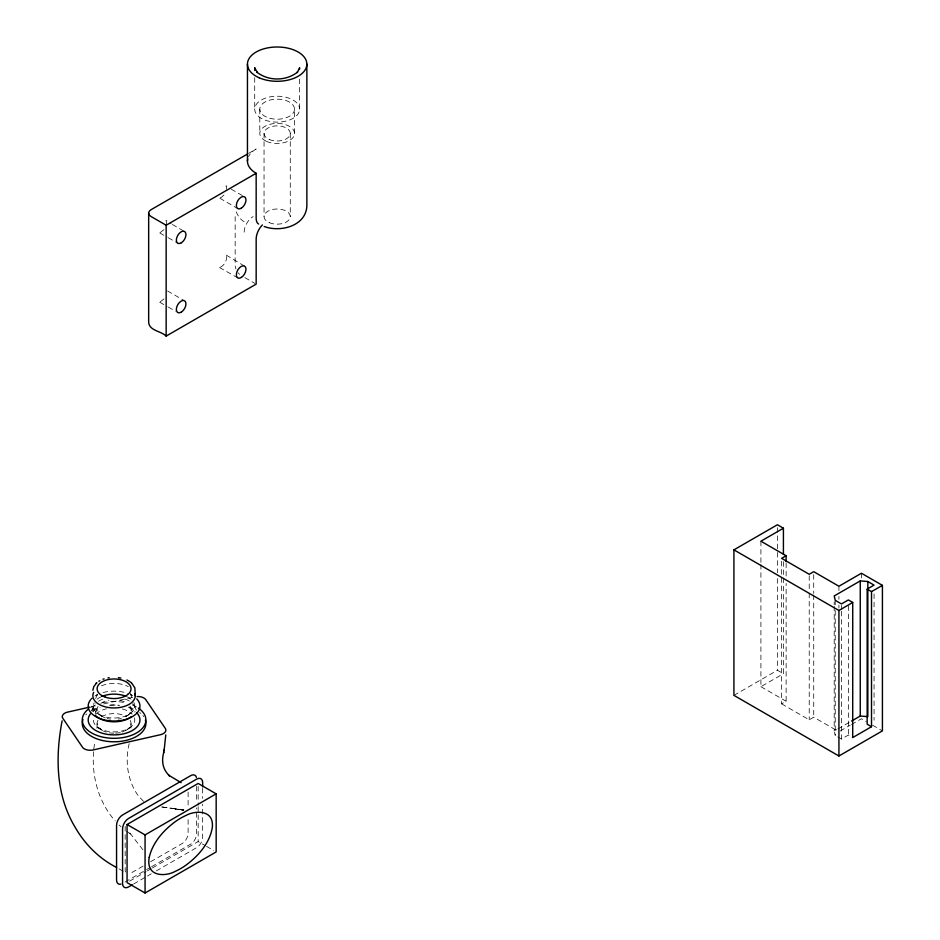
<?xml version="1.0" encoding="UTF-8"?>
<svg xmlns="http://www.w3.org/2000/svg" width="940" height="940" viewBox="0 0 940 940"><rect width="100%" height="100%" fill="white"/><g stroke="black" fill="none" stroke-linecap="round" stroke-linejoin="round"><path stroke-width="0.7" stroke-dasharray="4.7 3.53" d="M130.954 728.112L131.036 723.589M96.949 728.253L97.102 723.224M93.554 751.8C91.627 776.358 98.583 802.314 115.174 820.914M166.591 223.932L166.028 220.324L171.186 223.779M226.587 189.292L226.035 185.685L229.983 188.435M97.102 695.506L97.29 694.225M93.718 748.886L95.105 741.073M129.191 743.622C124.75 761.588 127.746 781.375 138.356 795.839L143.585 801.42M95.669 698.561L97.49 693.602M95.21 713.66L97.49 707.456M91.438 710.981L93.683 706.163M163.971 229.63L159.824 232.862L160.552 232.615L159.083 232.615L167.12 237.091M223.967 194.991L221.311 197.506L219.079 197.976L220.547 197.976L219.831 198.222L237.926 208.692M163.971 298.92L159.824 302.151L160.552 301.904L159.083 301.904L167.12 306.381M127.347 715.657L130.261 713.53M127.347 729.511L130.261 727.395M248.571 153.408L256.162 149.025A29.704 17.143 0 0 0 248.477 156.71M143.068 866.104L130.425 873.389A8.483 4.9 -60 0 1 128.909 873.824M150.647 861.733L182.231 843.521A8.483 4.9 -60 0 0 188.118 833.063L188.106 816.966M125.079 882.014L145.265 870.37M146.523 869.641L150.306 867.456M151.563 866.727L190.667 844.155A8.483 4.9 -60 0 0 196.66 833.757L196.66 807.883M129.602 881.144L146.111 871.615M147.38 870.875L151.187 868.678M152.456 867.949L198.164 841.559L205.367 845.718M133.609 884.023L146.217 876.738M147.474 876.021L151.258 873.836M156.31 870.922L196.66 847.622A8.483 4.9 -60 0 0 202.664 837.223L202.664 804.158M733.917 695.365L777.415 670.255L783.42 673.71L783.42 577.689M760.918 564.482L760.918 686.705L783.42 673.71M781.622 561.262L781.622 703.849L786.122 701.252L786.122 583.399M781.622 703.849L809.223 719.793L813.723 717.197L836.4 730.286M835.237 610.612L835.237 735.444L834.203 731.062L836.682 729.628M837.928 728.911L850.324 721.755M840.172 731.014L850.171 725.245M851.417 724.529L861.428 718.748L866.363 721.603M837.74 736.878L841.476 739.04L848.374 735.057L852.721 737.571M90.898 706.833L96.573 705.541M103.682 703.931L132.094 697.48M161.609 806.931L183.723 810.104M162.409 807.037L172.208 808.283M183.664 810.068L175.028 808.952L183.629 810.068M183.347 809.904L173.019 808.4L183.065 810.01M231.181 189.128L244.388 196.754M172.384 224.472L183.183 230.7M244.388 266.043L226.035 254.975L226.611 256.056L226.446 255.257C227.339 260.639 224.225 265.55 219.831 267.5L220.547 267.266L219.079 267.266L237.926 277.97M244.905 277.641L254.905 283.41M168.331 237.785L177.93 243.331M167.579 290.989L183.183 299.989M168.331 307.075L175.522 311.234M872.543 725.175L882.425 730.874M760.918 686.705L786.122 701.252M206.565 846.4L213.768 850.559M119.086 868.901L125.196 872.426M126.642 831.336L131.236 834.462L130.296 833.592M97.419 713.178L101.109 715.869M98.254 727.654L101.109 729.722M97.419 727.043L100.415 729.229M119.145 825.062L121.049 826.8M129.896 833.063L143.303 850.265M134.667 706.598L136.359 710.252M130.542 693.332L132.352 698.267M130.542 707.186L132.81 713.354M130.942 694.59L131.036 695.87M188.106 792.079L188.106 806.72M125.161 826.413L125.173 870.558A8.483 4.9 -60 0 0 125.608 872.05M874.059 593.927L874.059 720.228M861.428 573.247L861.428 579.063M848.374 605.818L848.374 735.057M841.476 605.395L841.476 609.802M841.476 611.27L841.476 739.04M838.927 586.243L838.927 590.602M838.927 596.43L838.927 599.332M838.927 605.16L838.927 608.062M835.237 600.331L835.237 604.737M834.203 601.823L834.203 604.761M834.203 606.23L834.203 731.062M813.723 574.598L813.723 593.516M813.723 594.973L813.723 717.197M809.223 575.738L809.223 591.754M809.223 593.199L809.223 719.793M786.122 563.025L786.122 577.583M783.42 561.673L783.42 576.232M777.415 527.657L777.415 550.934M777.415 552.391L777.415 572.765M777.415 578.582L777.415 670.255M760.918 541.205L760.918 563.025M299.601 79.078L299.601 109.181A22.443 12.96 0 0 1 265.938 120.402A22.443 12.96 0 0 1 265.938 97.96A22.443 12.96 0 0 1 299.601 109.181M294.526 109.181A17.366 10.023 0 0 1 268.476 117.864A17.366 10.023 0 0 1 268.476 100.498A17.366 10.023 0 0 1 294.526 109.181L294.526 133.433M290.272 133.433L290.272 216.576M264.046 133.433L264.046 216.576M259.793 109.181L259.793 133.433M254.717 77.644L254.717 109.181M235.153 216.576L235.153 265.08A8.483 4.9 60 0 0 235.964 269.005M202.664 788.343L202.664 798.401M198.164 786.357L198.164 805.239M198.164 806.696L198.164 841.559M196.66 786.31L196.66 802.125M94.928 696.023A25.885 14.946 0 0 1 97.372 694.672M103.059 692.557A25.885 14.946 0 0 1 127.429 693.285M130.202 694.402A25.885 14.946 0 0 1 132.704 695.718M133.797 702.45A20.704 11.95 0 0 1 114.363 718.031A20.704 11.95 0 0 1 94.176 702.779M97.067 699.254A20.704 11.95 0 0 1 100.709 696.951M126.982 696.728A20.704 11.95 0 0 1 131.494 699.63M101.473 685.836A21.209 12.244 0 0 1 128.357 686.635M129.873 705.964A16.967 9.8 0 0 1 123.234 717.796M121.295 718.407A16.967 9.8 0 0 1 118.158 719.053M110.45 719.124A16.967 9.8 0 0 1 107.289 718.524M105.315 717.937A16.967 9.8 0 0 1 103.494 717.208M102.648 716.797A16.967 9.8 0 0 1 98.101 706.222M100.803 703.437A16.967 9.8 0 0 1 108.911 700.206M119.827 700.323A16.967 9.8 0 0 1 127.041 703.226M130.237 720.428A16.967 9.8 0 0 1 125.02 730.885M124.15 731.285A16.967 9.8 0 0 1 122.282 731.978M120.273 732.519A16.967 9.8 0 0 1 114.868 733.188M113.763 733.2A16.967 9.8 0 0 1 109.381 732.824M106.29 732.107A16.967 9.8 0 0 1 103.494 731.062M102.648 730.65A16.967 9.8 0 0 1 98.101 720.087M101.52 716.809A16.967 9.8 0 0 1 126.289 716.609M134.455 717.819A20.704 11.95 0 0 1 114.363 731.896A20.704 11.95 0 0 1 93.6 718.16M95.68 714.459A20.704 11.95 0 0 1 106.502 708.807M122.353 708.983A20.704 11.95 0 0 1 132.188 714.153M85.799 714.976A31.819 18.377 0 0 1 86.809 713.93M91.991 710.17A31.819 18.377 0 0 1 98.677 707.327M110.509 705.141A31.819 18.377 0 0 1 118.804 705.235M128.674 707.08A31.819 18.377 0 0 1 135.489 709.818M139.672 712.485A31.819 18.377 0 0 1 140.859 713.484M142.868 715.587A31.819 18.377 0 0 1 143.691 716.691M90.546 707.573A31.819 18.377 0 0 1 95.175 705.164M102.437 702.838A31.819 18.377 0 0 1 126.794 703.096M132.235 704.859A31.819 18.377 0 0 1 136.982 707.186M132.634 703.614A21.209 12.244 0 0 1 135.207 710.57M135.054 711.368A21.209 12.244 0 0 1 134.796 712.156M93.189 711.709A21.209 12.244 0 0 1 95.222 703.931M98.383 701.299A21.209 12.244 0 0 1 103.811 698.831M125.02 699.055A21.209 12.244 0 0 1 130.284 701.639M92.825 711.404A25.885 14.946 0 0 1 100.098 707.362M109.498 705.235A25.885 14.946 0 0 1 119.592 705.341M128.851 707.667A25.885 14.946 0 0 1 134.89 711.063M244.153 221.77A12.725 7.344 60 0 1 235.47 209.056M239.606 274.339A8.483 4.9 60 0 1 238.161 272.812M244.153 232.168A12.725 7.344 -60 0 1 253.154 216.576M183.911 809.975L174.053 808.623L183.817 810.022M269.169 222.592A13.113 7.579 0 0 0 290.166 217.563A13.113 7.579 0 0 0 272.142 209.585A13.113 7.579 0 0 0 269.169 222.592M266.584 141.388A17.366 10.023 0 0 0 294.385 134.749A17.366 10.023 0 0 0 270.509 124.174A17.366 10.023 0 0 0 266.584 141.388M269.169 139.437A13.113 7.579 0 0 0 290.166 134.42A13.113 7.579 0 0 0 272.142 126.442A13.113 7.579 0 0 0 269.169 139.437"/><path stroke-width="1.41" d="M165.781 734.927L164.136 750.238M62.122 720.804C55.343 756.371 55.672 794.594 74.8 826.695L75.212 827.376C84.929 844.332 99.182 858.608 116.642 867.491M92.86 690.266L93.753 686.67L96.432 683.133M299.601 67.609L299.402 69.302L299.555 68.42L297.087 72.521L297.675 72.004C286.03 81.298 268.288 81.298 256.655 72.004L257.231 72.521L254.717 67.609L254.717 70.477M181.138 782.668L168.577 775.148L169.529 775.864C162.209 769.132 161.457 760.319 163.83 752.012M163.725 752.705L164.265 749.486M96.891 682.722L96.138 683.392M98.841 681.265L99.781 680.701M783.42 554.4L783.42 528.21L777.415 524.743L733.917 549.865L733.917 695.365L838.927 755.995L838.927 610.495L852.721 602.458L848.374 599.943L841.476 603.927L835.237 600.331L834.203 595.948L860.253 580.92L867.832 581.519L874.059 585.115L867.162 589.098L867.162 724.211L871.509 726.714L871.509 591.613L867.162 589.098M838.927 755.995L882.425 730.874L882.425 585.373L861.428 573.247L838.927 586.243L813.723 571.685L809.223 574.293L781.622 558.348L786.122 555.752L786.122 561.58M247.302 154.137L151.152 209.643A8.483 4.9 0 0 0 151.152 216.576L166.157 225.236L256.162 173.277A29.704 17.143 0 0 1 247.714 158.907M148.661 213.11L148.661 321.938C148.779 330.786 161.257 330.974 166.157 336.097L256.162 284.139L256.162 239.101A12.737 6.862 -63.1 0 1 262.389 224.954M127.065 824.509L198.164 783.455L216.165 793.854L216.165 851.945L145.065 893L127.065 882.613L127.065 824.509L145.065 834.896L216.165 793.854M132.34 884.752L128.557 886.937A8.483 4.9 -60 0 1 122.564 883.471L122.564 828.845A8.483 4.9 -60 0 1 128.557 818.446L196.66 779.131A8.483 4.9 -60 0 1 202.664 782.585L202.664 786.909M783.42 528.21L760.918 541.205L786.122 555.752M851.57 721.039L860.253 716.033L867.832 716.621L867.832 581.519M871.509 726.714L852.721 737.571L852.721 602.458M871.509 591.613L882.425 585.373M102.954 679.256L104.105 678.868M89.476 707.162L66.752 712.32A8.483 4.9 0 0 0 62.463 717.749L82.849 747.746A8.483 4.9 0 0 0 92.32 750.132L160.047 734.81A8.483 4.9 0 0 0 165.475 728.629L145.829 699.724A8.483 4.9 0 0 0 137.087 696.552M107.947 677.905L109.216 677.705M118.37 677.623L120.908 678.045M264.175 226.517C280.249 232.533 305.7 226.234 306.863 206.189L306.863 64.143M126.912 679.973L129.802 681.594M733.917 549.865L838.927 610.495M130.637 682.205L131.4 682.851M131.682 683.098L134.878 687.88L135.29 695.917M860.253 580.92L860.253 716.033M256.162 173.277L256.162 218.315A12.725 6.85 -63.1 0 0 258.618 224.037M247.455 64.143L247.455 161.151M166.157 225.236L166.157 336.097M145.065 834.896L145.065 893M136.723 698.855A25.885 14.946 0 0 1 115.291 721.004A25.885 14.946 0 0 1 90.346 700.112M91.074 699.231A25.885 14.946 0 0 1 91.897 698.373M134.949 693.52A21.209 12.244 0 0 1 112.988 707.926A21.209 12.244 0 0 1 93.683 692.298M145.394 720.158A31.819 18.377 0 0 1 113.481 741.777A31.819 18.377 0 0 1 82.979 719.488M138.38 708.079A31.819 18.377 0 0 1 136.653 732.883A31.819 18.377 0 0 1 93.694 734.046A31.819 18.377 0 0 1 87.949 709.453M131.494 716.539A21.209 12.244 0 0 1 97.008 716.82M96.221 716.163A21.209 12.244 0 0 1 95.504 715.469M136.723 712.708A25.885 14.946 0 0 1 115.291 734.868A25.885 14.946 0 0 1 90.346 713.965M101.779 696.47A20.704 11.95 0 0 1 125.89 696.27M121.002 884.129A8.483 4.9 -60 0 1 116.56 880.005L116.56 825.379A8.483 4.9 -60 0 1 122.564 814.98L190.667 775.664A8.483 4.9 -60 0 1 196.46 777.451M149.213 857.433L148.943 859.219A21.244 12.267 -60 0 0 148.943 864.166C150.435 876.961 166.838 876.162 175.416 871.286A65.306 37.706 -60 0 0 185.779 865.305C198.211 856.105 209.643 843.321 212.287 827.611A21.244 12.267 -60 0 0 212.287 822.676C210.795 809.869 194.392 810.68 185.814 815.544A65.306 37.706 -60 0 0 175.439 821.536C163.419 830.384 152.597 842.534 149.213 857.433M105.315 697.151A16.967 9.8 0 0 0 131.036 688.938A16.967 9.8 0 0 0 105.856 680.184A16.967 9.8 0 0 0 105.315 697.151M241.392 208.128A6.792 3.925 -60 0 0 245.199 197.388A6.792 3.925 -60 0 0 236.892 202.641A6.792 3.925 -60 0 0 241.392 208.128M181.385 242.767A6.792 3.925 -60 0 0 185.192 232.039A6.792 3.925 -60 0 0 176.885 237.291A6.792 3.925 -60 0 0 181.385 242.767M259.076 77.75A29.704 17.143 0 0 0 306.605 66.388A29.704 17.143 0 0 0 265.797 48.304A29.704 17.143 0 0 0 259.076 77.75M181.385 312.056A6.792 3.925 -60 0 0 185.192 301.317A6.792 3.925 -60 0 0 176.885 306.569A6.792 3.925 -60 0 0 181.385 312.056M241.392 277.418A6.792 3.925 -60 0 0 245.199 266.678A6.792 3.925 -60 0 0 236.892 271.93A6.792 3.925 -60 0 0 241.392 277.418"/></g></svg>
